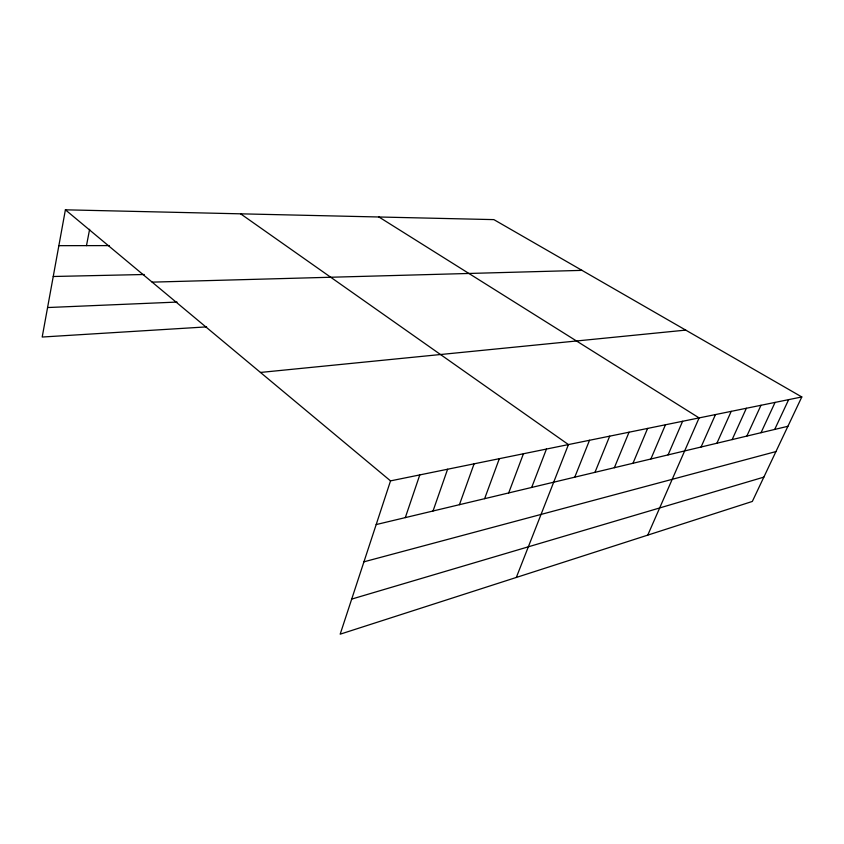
<?xml version="1.0" encoding="UTF-8"?>
<svg xmlns="http://www.w3.org/2000/svg" width="844" height="844" viewBox="0 0 844 844"><rect width="100%" height="100%" fill="white"/><g stroke="black" fill="none" stroke-linecap="round" stroke-linejoin="round"><path stroke-width="1.27" d="M801.8 396.954L390.529 480.88L340.174 634.182L752.331 501.441L801.8 396.954L493.877 219.619L65.399 209.818L42.2 337.03L206.611 326.881M86.478 245.625L89.622 229.294M405.31 517.615L419.784 474.908M433.025 511L447.605 469.232M459.431 504.691L474.085 463.831M484.625 498.677L499.332 458.682M508.689 492.938L523.428 453.766M531.678 487.442L546.437 449.071M516.317 577.454L568.445 444.577L240.624 213.827M574.764 477.166L589.513 440.273M594.967 472.334L609.684 436.158M614.358 467.713L629.044 432.212M632.979 463.272L647.612 428.425M650.872 458.999L665.452 424.785M668.079 454.884L682.606 421.283M647.759 535.128L699.106 417.917L378.903 216.982M701.069 447.014L715.469 414.573M716.894 443.237L731.21 411.366M732.138 439.597L746.37 408.274M746.834 436.084L760.982 405.289M761.014 432.708L775.066 402.409M774.697 429.438L788.665 399.634M351.705 599.082L763.852 477.124M363.943 561.819L775.942 451.572M376.181 524.567L787.916 426.283M260.469 372.447L685.718 330.109M47.581 307.543L177.05 302.068M152.131 282.139L582.001 270.365M53.235 276.494L144.271 274.5M58.858 245.667L109.298 245.604M65.399 209.818L390.529 480.88"/></g></svg>
